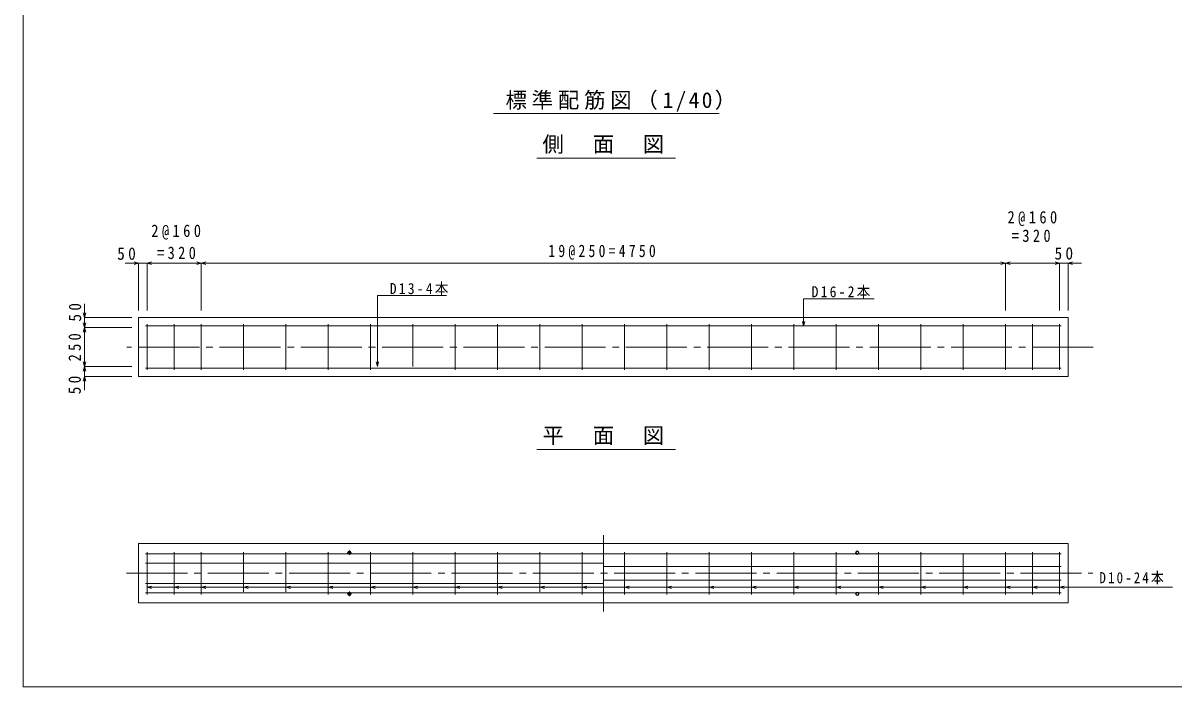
# Model space of a CAD drawing. Units: millimetres on the paper, enlarged 15 times, with parts at other scales. Extents: x -2100 to 2100, y -1470 to 1470.
# Drawn here: x -2100 to 449, y -1470 to 0 of the extents above; entities that cross this region are included whole.
import ezdxf

# ---------------------------------------------------------------- set-up
doc = ezdxf.new("R2010")
doc.units = ezdxf.units.MM
doc.header["$LTSCALE"] = 15
for name, pattern in [('CHAIN', [18.5, 12, -1.5, 3.5, -1.5]), ('CHAIN1', [8, 5, -1, 1, -1]), ('CHAIN2', [12, 9, -1, 1, -1])]:
    doc.linetypes.add(name, pattern=pattern)
for name, color, linetype, lineweight in [('0-0_図面枠', 7, 'Continuous', 18), ('1-0', 3, 'Continuous', 18), ('1-1_製品図', 3, 'Continuous', 18), ('1-3_鉄筋', 2, 'Continuous', 18), ('1-6_寸法', 4, 'Continuous', 18), ('1-B', 7, 'Continuous', 18)]:
    doc.layers.add(name, color=color, linetype=linetype, lineweight=lineweight)
doc.styles.add('ＭＳ ゴシック', font='')
doc.styles.get('ＭＳ ゴシック').set_extended_font_data('MS Gothic')

msp = doc.modelspace()

# ---------------------------------------------------------------- linework, layer by layer
at = {"layer": '0-0_図面枠', "color": 5}
msp.add_lwpolyline([(2100, 1470), (-2100, 1470), (-2100, -1470), (2100, -1470)], close=True, dxfattribs=at)
at = {"layer": '1-0'}
for p, q in [((-1058.13, -200.13), (-558.13, -200.13)), ((-961.77, -299.4), (-654.49, -299.4)), ((-961.77, -944.06), (-654.49, -944.06))]:
    msp.add_line(p, q, dxfattribs=at)
at = {"layer": '1-1_製品図'}
for p, q in [((-1843.95, -651.69), (214.8, -651.69)), ((-1843.95, -651.69), (-1843.95, -782.94)), ((-1843.95, -1152.61), (214.8, -1152.61)), ((-1843.95, -1152.61), (-1843.95, -1283.86))]:
    msp.add_line(p, q, dxfattribs=at)
at = {"layer": '1-1_製品図', "color": 7, "linetype": 'CHAIN2'}
for p, q in [((270.54, -717.31), (-1869.8, -717.31)), ((-1870.63, -1218.23), (269.72, -1218.23))]:
    msp.add_line(p, q, dxfattribs=at)
at = {"layer": '1-1_製品図', "color": 4, "linetype": 'CHAIN1'}
for p, q in [((-1372.2, -1172.7), (-1381.95, -1172.7)), ((-1377.07, -1177.57), (-1377.07, -1167.82)), ((-1372.2, -1263.77), (-1381.95, -1263.77)), ((-1377.07, -1258.89), (-1377.07, -1268.64))]:
    msp.add_line(p, q, dxfattribs=at)
at = {"layer": '1-1_製品図'}
for points in [[(-1843.95, -782.94), (214.8, -782.94), (214.8, -651.69)], [(-1843.95, -1283.86), (214.8, -1283.86), (214.8, -1152.61)]]:
    msp.add_lwpolyline(points, dxfattribs=at)
at = {"layer": '1-1_製品図', "color": 7}
for centre, radius in [((-1377.07, -1172.7), 3.75), ((-1377.07, -1172.7), 3), ((-1377.07, -1263.77), 3.75), ((-1377.07, -1263.77), 3)]:
    msp.add_circle(centre, radius, dxfattribs=at)
at = {"layer": '1-3_鉄筋'}
for p, q in [((-1828.95, -670.44), (199.8, -670.44)), ((-1825.2, -767.94), (-1825.2, -666.69)), ((-1765.2, -666.69), (-1765.2, -767.94)), ((-1705.2, -666.69), (-1705.2, -767.94)), ((-1611.45, -666.69), (-1611.45, -767.94)), ((-1517.7, -666.69), (-1517.7, -767.94)), ((-1423.95, -666.69), (-1423.95, -767.94)), ((-1330.2, -666.69), (-1330.2, -767.94)), ((-1236.45, -666.69), (-1236.45, -760.44)), ((-1142.7, -666.69), (-1142.7, -767.94)), ((-1048.95, -666.69), (-1048.95, -767.94)), ((-955.2, -666.69), (-955.2, -767.94)), ((-861.45, -666.69), (-861.45, -767.94)), ((-767.7, -666.69), (-767.7, -767.94)), ((-673.95, -666.69), (-673.95, -767.94)), ((-580.2, -666.69), (-580.2, -767.94)), ((-486.45, -666.69), (-486.45, -767.94)), ((-392.7, -666.69), (-392.7, -767.94)), ((-298.95, -666.69), (-298.95, -767.94)), ((-205.2, -666.69), (-205.2, -767.94)), ((-111.45, -666.69), (-111.45, -767.94)), ((-17.7, -666.69), (-17.7, -767.94)), ((76.05, -666.69), (76.05, -767.94)), ((136.05, -666.69), (136.05, -767.94)), ((196.05, -767.94), (196.05, -666.69)), ((-1828.95, -764.19), (199.8, -764.19)), ((-1825.2, -1265.11), (-1825.2, -1171.36)), ((-1765.2, -1171.36), (-1765.2, -1265.11)), ((-1705.2, -1171.36), (-1705.2, -1265.11)), ((-1611.45, -1171.36), (-1611.45, -1259.48)), ((-1517.7, -1171.36), (-1517.7, -1259.48)), ((-1423.95, -1171.36), (-1423.95, -1265.11)), ((-1330.2, -1171.36), (-1330.2, -1265.11)), ((-1236.45, -1171.36), (-1236.45, -1265.11)), ((-1142.7, -1171.36), (-1142.7, -1265.11)), ((-1048.95, -1171.36), (-1048.95, -1265.11)), ((-955.2, -1171.36), (-955.2, -1259.48)), ((-861.45, -1171.36), (-861.45, -1265.11)), ((-767.7, -1171.36), (-767.7, -1265.11)), ((-673.95, -1171.36), (-673.95, -1265.11)), ((-580.2, -1171.36), (-580.2, -1265.11)), ((-486.45, -1171.36), (-486.45, -1265.11)), ((-392.7, -1171.36), (-392.7, -1265.11)), ((-298.95, -1171.36), (-298.95, -1265.11)), ((-205.2, -1171.36), (-205.2, -1265.11)), ((-111.45, -1171.36), (-111.45, -1265.11)), ((76.05, -1171.36), (76.05, -1265.11)), ((136.05, -1171.36), (136.05, -1265.11)), ((196.05, -1265.11), (196.05, -1171.36)), ((-1828.95, -1175.11), (199.8, -1175.11)), ((-1828.95, -1195.73), (-814.57, -1195.73)), ((-17.7, -1175.11), (-17.7, -1265.11)), ((-814.57, -1203.23), (199.8, -1203.23)), ((-1828.95, -1240.73), (-814.57, -1240.73)), ((-814.57, -1233.23), (199.8, -1233.23)), ((-1828.95, -1261.36), (199.8, -1261.36))]:
    msp.add_line(p, q, dxfattribs=at)
at = {"layer": '1-3_鉄筋', "color": 7, "linetype": 'CHAIN'}
msp.add_line((-814.57, -1133.86), (-814.57, -1302.61), dxfattribs=at)
at = {"layer": '1-6_寸法'}
for p, q in [((-1843.95, -531.69), (-1873.95, -531.69)), ((-1843.95, -531.69), (-1854.09, -528.97)), ((-1843.95, -531.69), (-1854.09, -534.41)), ((-1843.95, -531.69), (-1825.2, -531.69)), ((-1843.95, -531.69), (-1843.95, -636.69)), ((-1825.2, -531.69), (-1815.06, -528.97)), ((-1825.2, -531.69), (-1815.06, -528.97)), ((-1825.2, -531.69), (-1795.2, -531.69)), ((-1825.2, -531.69), (-1815.06, -534.41)), ((-1825.2, -531.69), (-1825.2, -636.69)), ((-1825.2, -531.69), (-1705.2, -531.69)), ((-1825.2, -531.69), (-1815.06, -534.41)), ((-1705.2, -531.69), (-1715.34, -528.97)), ((-1705.2, -531.69), (-1715.34, -534.41)), ((-1705.2, -531.69), (-1695.06, -528.97)), ((-1705.2, -531.69), (-1705.2, -636.69)), ((-1705.2, -531.69), (76.05, -531.69)), ((-1705.2, -531.69), (-1695.06, -534.41)), ((76.05, -531.69), (65.91, -528.97)), ((76.05, -531.69), (65.91, -534.41)), ((76.05, -531.69), (86.19, -528.97)), ((76.05, -531.69), (76.05, -636.69)), ((76.05, -531.69), (196.05, -531.69)), ((76.05, -531.69), (86.19, -534.41)), ((196.05, -531.69), (166.05, -531.69)), ((196.05, -531.69), (185.91, -528.97)), ((196.05, -531.69), (185.91, -528.97)), ((196.05, -531.69), (185.91, -534.41)), ((196.05, -531.69), (185.91, -534.41)), ((196.05, -531.69), (196.05, -636.69)), ((196.05, -531.69), (214.8, -531.69)), ((214.8, -531.69), (224.94, -528.97)), ((214.8, -531.69), (244.8, -531.69)), ((214.8, -531.69), (224.94, -534.41)), ((214.8, -531.69), (214.8, -636.69)), ((-1963.95, -651.69), (-1963.95, -621.69)), ((-1963.95, -651.69), (-1966.67, -641.55)), ((-1963.95, -651.69), (-1961.23, -641.55)), ((-1963.95, -674.19), (-1963.95, -644.19)), ((-1963.95, -674.19), (-1963.95, -651.69)), ((-1963.95, -651.69), (-1858.95, -651.69)), ((-1963.95, -674.19), (-1966.67, -664.05)), ((-1963.95, -674.19), (-1966.67, -684.33)), ((-1963.95, -674.19), (-1961.23, -664.05)), ((-1963.95, -760.44), (-1963.95, -674.19)), ((-1963.95, -674.19), (-1858.95, -674.19)), ((-1963.95, -674.19), (-1963.95, -704.19)), ((-1963.95, -674.19), (-1961.23, -684.33)), ((-1963.95, -760.44), (-1963.95, -730.44)), ((-1963.95, -760.44), (-1966.67, -750.3)), ((-1963.95, -760.44), (-1966.67, -770.58)), ((-1963.95, -760.44), (-1961.23, -750.3)), ((-1963.95, -782.94), (-1963.95, -760.44)), ((-1963.95, -760.44), (-1858.95, -760.44)), ((-1963.95, -760.44), (-1963.95, -790.44)), ((-1963.95, -760.44), (-1961.23, -770.58)), ((-1963.95, -782.94), (-1966.67, -793.08)), ((-1963.95, -782.94), (-1963.95, -812.94)), ((-1963.95, -782.94), (-1961.23, -793.08)), ((-1963.95, -782.94), (-1858.95, -782.94))]:
    msp.add_line(p, q, dxfattribs=at)
at = {"layer": '1-B'}
for p, q in [((-1315.07, -603.49), (-1162.09, -603.49)), ((-370.88, -610.6), (-214.9, -610.6)), ((-370.88, -610.6), (-370.88, -671.04)), ((-370.88, -671.04), (-373.6, -660.9)), ((-370.88, -671.04), (-368.17, -660.9)), ((-1315.07, -760.44), (-1312.36, -750.3)), ((-1825.2, -1249.17), (-1815.06, -1246.45)), ((-1825.2, -1249.17), (-1815.06, -1251.89)), ((-1825.2, -1249.17), (445.89, -1249.17)), ((-1765.2, -1249.17), (-1755.06, -1246.45)), ((-1765.2, -1249.17), (-1755.06, -1251.89)), ((-1705.2, -1249.17), (-1695.06, -1246.45)), ((-1705.2, -1249.17), (-1695.06, -1251.89)), ((-1611.45, -1249.17), (-1601.31, -1246.45)), ((-1611.45, -1249.17), (-1601.31, -1251.89)), ((-1517.7, -1249.17), (-1507.56, -1246.45)), ((-1517.7, -1249.17), (-1507.56, -1251.89)), ((-1423.95, -1249.17), (-1413.81, -1246.45)), ((-1423.95, -1249.17), (-1413.81, -1251.89)), ((-1330.2, -1249.17), (-1320.06, -1246.45)), ((-1330.2, -1249.17), (-1320.06, -1251.89)), ((-1236.45, -1249.17), (-1226.31, -1246.45)), ((-1236.45, -1249.17), (-1226.31, -1251.89)), ((-1142.7, -1249.17), (-1132.56, -1246.45)), ((-1142.7, -1249.17), (-1132.56, -1251.89)), ((-1048.95, -1249.17), (-1038.81, -1246.45)), ((-1048.95, -1249.17), (-1038.81, -1251.89)), ((-955.2, -1249.17), (-945.06, -1246.45)), ((-955.2, -1249.17), (-945.06, -1251.89)), ((-861.45, -1249.17), (-851.31, -1246.45)), ((-861.45, -1249.17), (-851.31, -1251.89)), ((-767.7, -1249.17), (-757.56, -1246.45)), ((-767.7, -1249.17), (-757.56, -1251.89)), ((-673.95, -1249.17), (-663.81, -1246.45)), ((-673.95, -1249.17), (-663.81, -1251.89)), ((-580.2, -1249.17), (-570.06, -1246.45)), ((-580.2, -1249.17), (-570.06, -1251.89)), ((-486.45, -1249.17), (-476.31, -1246.45)), ((-486.45, -1249.17), (-476.31, -1251.89)), ((-392.7, -1249.17), (-382.56, -1246.45)), ((-392.7, -1249.17), (-382.56, -1251.89)), ((-298.95, -1249.17), (-288.81, -1246.45)), ((-298.95, -1249.17), (-288.81, -1251.89)), ((-205.2, -1249.17), (-195.06, -1246.45)), ((-205.2, -1249.17), (-195.06, -1251.89)), ((-111.45, -1249.17), (-101.31, -1246.45)), ((-111.45, -1249.17), (-101.31, -1251.89)), ((-17.7, -1249.17), (-7.56, -1246.45)), ((-17.7, -1249.17), (-7.56, -1251.89)), ((76.05, -1249.17), (86.19, -1246.45)), ((76.05, -1249.17), (86.19, -1251.89)), ((136.05, -1249.17), (146.19, -1246.45)), ((136.05, -1249.17), (146.19, -1251.89)), ((196.05, -1249.17), (206.19, -1246.45)), ((196.05, -1249.17), (206.19, -1251.89))]:
    msp.add_line(p, q, dxfattribs=at)
msp.add_lwpolyline([(-1315.07, -603.49), (-1315.07, -760.44), (-1317.79, -750.3)], dxfattribs=at)
for centre, radius in [((-252.07, -1172.7), 3.75), ((-252.07, -1172.7), 3), ((-252.07, -1263.77), 3.75), ((-252.07, -1263.77), 3)]:
    msp.add_circle(centre, radius, dxfattribs=at)

# ---------------------------------------------------------------- texts
at = {"layer": '1-0', "color": 7, "char_height": 34.84, "attachment_point": 7, "style": 'ＭＳ ゴシック'}
for s, insert in [('\\T1.22;標準配筋図（1/40）', (-1031.31, -196.38)), ('\\T1.17;側\u3000面\u3000図', (-949.53, -289.55)), ('\\T1.17;平\u3000面\u3000図', (-949.53, -934.2))]:
    msp.add_mtext(s, dxfattribs=dict(at, insert=insert))
at = {"layer": '1-6_寸法', "char_height": 27.49, "attachment_point": 7, "style": 'ＭＳ ゴシック'}
for s, insert in [('\\T1.48;\\W0.85;2@160', (80.66, -449.62)), ('\\T1.48;\\W0.85;2@160', (-1815.83, -479.64)), ('\\T1.47;\\W0.85;=320', (90.11, -485.02)), ('\\T1.44;\\W0.9;50', (-1891.33, -524.6)), ('\\T1.47;\\W0.85;=320', (-1803.1, -522.9)), ('\\T1.49;\\W0.8;19@250=4750', (-936.45, -524.19)), ('\\T1.44;\\W0.9;50', (184.8, -524.19))]:
    msp.add_mtext(s, dxfattribs=dict(at, insert=insert))
at = {"layer": '1-6_寸法', "char_height": 27.49, "attachment_point": 7, "rotation": 90, "style": 'ＭＳ ゴシック'}
for s, insert in [('\\T1.44;\\W0.9;50', (-1970.82, -661.06)), ('\\T1.46;\\W0.85;250', (-1971.45, -749.19)), ('\\T1.44;\\W0.9;50', (-1971.65, -822.05))]:
    msp.add_mtext(s, dxfattribs=dict(at, insert=insert))
at = {"layer": '1-B', "char_height": 24.51, "attachment_point": 7, "style": 'ＭＳ ゴシック'}
for s, insert in [('\\T1.33;\\W0.9;D13-4本', (-1287.61, -602.85)), ('\\T1.33;\\W0.9;D16-2本', (-353.18, -609.8)), ('\\T1.34;\\W0.85;D10-24本', (284.35, -1242.97))]:
    msp.add_mtext(s, dxfattribs=dict(at, insert=insert))

doc.saveas('drawing.dxf')
